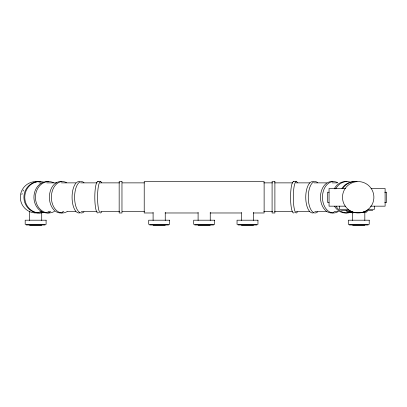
<?xml version="1.0" encoding="UTF-8"?>
<svg xmlns="http://www.w3.org/2000/svg" width="407" height="407" viewBox="0 0 407 407"><rect width="100%" height="100%" fill="white"/><g stroke="black" fill="none" stroke-linecap="round" stroke-linejoin="round"><path stroke-width="0.61" d="M21.871 194.577L22.171 193.406M22.985 191.142L23.565 190.084M97.777 181.573L100.529 181.573M293.533 181.573L296.281 181.573M38.879 182.87L41.402 182.87M46.729 182.87L56.797 182.87M61.406 182.87L75.748 182.87M80.667 182.87L97.136 182.87M100.097 182.87L119.658 182.87M122.197 182.87L144.419 182.87M263.761 182.87L272.649 182.87M274.552 182.87L292.928 182.87M295.899 182.87L309.758 182.87M314.173 182.87L326.592 182.87M332.204 182.87L337.418 182.87M345.558 188.497L329.054 188.497L329.054 206.166L345.507 206.166M371.092 188.497L385.108 188.497L385.108 206.166L370.528 206.166M329.054 192.236L327.513 192.236L327.513 202.427L329.054 202.427M384.722 192.236L386.65 192.236L386.65 202.427L384.722 202.427M348.657 209.284L339.636 209.284L339.636 206.166M367.857 209.284L374.501 209.284L374.501 206.166M341.346 210.404L350.218 210.404M366.056 210.404L372.797 210.404M346.611 211.554L352.518 211.554M363.543 211.554L367.531 211.554M39.774 211.681L41.402 211.681M47.955 211.681L50.661 211.681M62.612 211.681L63.813 211.681M67.618 211.681L75.748 211.681M81.298 211.681L97.136 211.681M100.692 211.681L119.658 211.681M122.197 211.681L144.419 211.681M263.761 211.681L272.649 211.681M274.552 211.681L292.333 211.681M295.899 211.681L309.758 211.681M314.789 211.681L326.592 211.681M334.01 211.681L337.418 211.681M347.639 212.225L353.703 212.225M362.459 212.225L366.504 212.225M350.997 212.673L363.146 212.673M153.098 212.978L144.215 212.978L144.215 181.573L264.123 181.573L264.123 212.978L253.337 212.978M165.15 212.978L198.143 212.978M210.195 212.978L241.285 212.978M26.211 224.979L45.08 224.979M149.735 224.979L168.605 224.979M194.734 224.979L213.604 224.979M238.064 224.979L256.934 224.979M349.318 224.979L368.187 224.979M29.569 225.427L41.718 225.427M153.098 225.427L165.242 225.427M198.097 225.427L210.241 225.427M241.427 225.427L253.571 225.427M352.676 225.427L364.825 225.427M364.825 211.762L364.825 220.457M352.676 212.383L352.676 220.457M253.571 212.383L253.571 220.457M241.427 212.383L241.427 220.457M210.241 212.383L210.241 220.457M198.097 212.383L198.097 220.457M165.242 212.383L165.242 220.457M153.098 212.383L153.098 220.457M41.718 212.383L41.718 220.457M29.569 211.141L29.569 220.457M317.648 211.874A15.7 6.858 -90 0 1 308.267 197.273A15.7 6.858 -90 0 1 317.648 182.677M313.461 212.851A15.7 6.858 90 0 1 305.743 197.273A15.7 6.858 90 0 1 313.461 181.695M338.497 211.34A15.7 11.101 -90 0 1 322.466 197.929A15.7 11.101 -90 0 1 337.647 182.677M333.888 212.632A15.7 11.101 -90 0 1 320.482 197.929A15.7 11.101 -90 0 1 332.967 181.695M49.913 212.632A15.7 13.228 -90 0 1 33.944 197.929A15.7 13.228 -90 0 1 48.82 181.695M54.553 211.34A15.7 13.228 90 0 1 35.455 197.929A15.7 13.228 90 0 1 53.541 182.677M38.965 212.698A15.7 15.7 0 0 1 20.325 197.766A15.7 15.7 0 0 1 37.988 181.695M41.997 212.632A15.7 14.967 90 0 1 23.932 197.929A15.7 14.967 90 0 1 40.761 181.695M43.457 212.485A15.7 14.967 90 0 1 24.766 197.273A15.7 14.967 90 0 1 43.457 182.066M335.729 188.858A15.7 13.228 -90 0 1 350.188 182.066M350.188 212.485A15.7 13.228 -90 0 1 336.034 206.237M348.138 212.632A15.7 13.228 90 0 1 334.523 206.237M334.218 188.858A15.7 13.228 90 0 1 347.044 181.695M62.81 212.632A15.7 11.101 90 0 1 49.405 197.929A15.7 11.101 90 0 1 61.895 181.695M67.42 211.34A15.7 11.101 90 0 1 51.389 197.929A15.7 11.101 90 0 1 66.57 182.677M79.792 212.851A15.7 6.858 -90 0 1 72.075 197.273A15.7 6.858 -90 0 1 79.792 181.695M83.979 211.874A15.7 6.858 90 0 1 74.598 197.273A15.7 6.858 90 0 1 83.979 182.677M353.296 212.851A15.7 14.967 -90 0 1 352.06 212.632M350.844 212.306A15.7 14.967 -90 0 1 349.664 211.874M342.791 188.446A15.7 14.967 -90 0 1 357.046 181.695M341.946 188.446A15.7 14.967 -90 0 1 356.201 181.695M352.447 212.851A15.7 14.967 -90 0 1 348.814 211.874M347.115 211.035A15.7 14.967 -90 0 1 346.042 210.353M98.514 212.485A15.7 2.971 90 0 1 94.811 198.26A15.7 2.971 90 0 1 98.148 181.695M101.618 211.874A15.7 2.971 90 0 1 97.558 197.273A15.7 2.971 90 0 1 101.618 182.677M297.375 211.874A15.7 2.971 90 0 1 293.315 197.273A15.7 2.971 90 0 1 297.375 182.677M294.271 212.485A15.7 2.971 90 0 1 290.567 198.26A15.7 2.971 90 0 1 293.905 181.695M121.968 181.573L119.165 181.573L119.165 212.978L121.968 212.978L121.968 181.573M274.893 181.573L272.09 181.573L272.09 212.978L274.893 212.978L274.893 181.573M46.103 220.197L25.183 220.197L25.183 224.308L46.103 224.308L46.103 220.197M169.627 220.197L148.713 220.197L148.713 224.308L169.627 224.308L169.627 220.197M214.626 220.197L193.712 220.197L193.712 224.308L214.626 224.308L214.626 220.197M257.957 220.197L237.042 220.197L237.042 224.308L257.957 224.308L257.957 220.197M369.21 220.197L348.29 220.197L348.29 224.308L369.21 224.308L369.21 220.197M349.501 210.353A15.7 15.7 0 0 0 373.865 198.26A15.7 15.7 0 0 0 351.21 183.211A15.7 15.7 0 0 0 349.501 210.353"/></g></svg>
